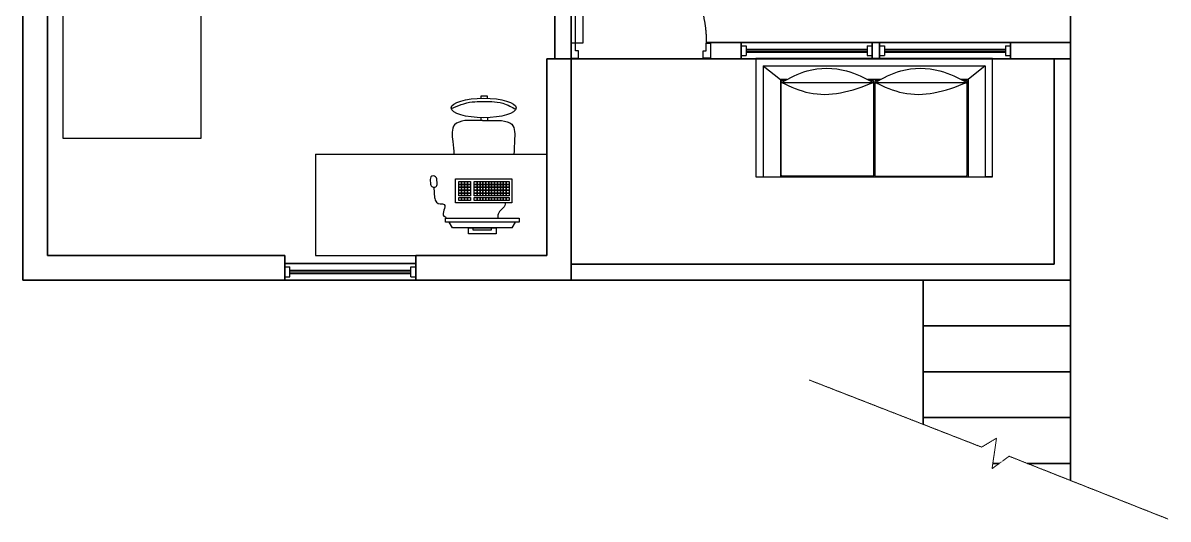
# Model space of a CAD drawing. Header units: metres. Extents: x -32982 to 1660, y -22516 to -303.
# Drawn here: x -13823 to 1660, y -16812 to -10109 of the extents above; entities that cross this region are included whole.
import ezdxf

# ---------------------------------------------------------------- set-up
doc = ezdxf.new("R2010")
doc.units = ezdxf.units.M
doc.header["$LTSCALE"] = 5
doc.header["$MEASUREMENT"] = 0
doc.linetypes.add('HIDDEN', pattern=[0.375, 0.25, -0.125])
doc.layers.get('0').update_dxf_attribs({"color": 30})
for name, color, linetype, lineweight in [('A-DOOR-FULL', 4, 'Continuous', 25), ('A-FLOR-LEVL', 7, 'Continuous', 35), ('A-FLOR-OVHD', 3, 'HIDDEN', 18), ('A-FURN', 8, 'Continuous', 18), ('A-GLAZ-FULL', 4, 'Continuous', 25), ('A-WALL-FULL-EXTR', 7, 'Continuous', 35), ('A-WALL-FULL-INTR', 7, 'Continuous', 35)]:
    doc.layers.add(name, color=color, linetype=linetype, lineweight=lineweight)
doc.layers.add('ARREDI', color=7, linetype='Continuous')
doc.layers.add('ARREDI_2piano', color=7, linetype='Continuous')

# ---------------------------------------------------------------- blocks, each defined once
blk = doc.blocks.new('DOOR-80')
for points in [[(-0.07, 0.89), (-0.07, 0.09), (-0.025, 0.09), (-0.025, 0.89), (-0.07, 0.89)], [(-0.825, 0.09), (-0.85, 0.09), (-0.85, 0), (-0.805, 0), (-0.805, 0.045), (-0.825, 0.045), (-0.825, 0.09)], [(-0.025, 0.09), (0, 0.09), (0, 0), (-0.045, 0), (-0.045, 0.045), (-0.025, 0.045), (-0.025, 0.09)]]:
    blk.add_lwpolyline(points)
at = {"linetype": 'HIDDEN'}
blk.add_arc((-0.0227, 0.0891), 0.8023, 93.38109, 179.93414, dxfattribs=at)

msp = doc.modelspace()

# ---------------------------------------------------------------- linework, layer by layer
at = {"layer": 'A-FLOR-LEVL'}
for p, q in [((-6630, -6168), (-6630, -10595)), ((-6409, -6168), (-6409, -10595)), ((-4583, -10373), (342, -10373)), ((-2341, -10373), (-4112, -10373)), ((-4112, -10373), (-4112, -10595)), ((-2341, -10373), (-2341, -10595)), ((-470, -10373), (-2241, -10373)), ((-2241, -10595), (-2241, -10373)), ((-470, -10595), (-470, -10373)), ((-6409, -10595), (342, -10595)), ((-2341, -10595), (-4112, -10595)), ((-2341, -10595), (-2241, -10595)), ((-8511, -13361), (-10282, -13361)), ((-8511, -13583), (-10282, -13583)), ((342, -13583), (-6409, -13583)), ((-1650, -15533), (-1650, -13583)), ((342, -13583), (342, -16291)), ((342, -14202), (-1650, -14202)), ((342, -14822), (-1650, -14822)), ((342, -15442), (-1650, -15442)), ((-625, -16062), (-710, -16062)), ((342, -16062), (-239, -16062))]:
    msp.add_line(p, q, dxfattribs=at)
at = {"layer": 'A-FLOR-LEVL', "color": 0}
for p, q in [((122, -13369), (122, -10592)), ((-6400, -13369), (122, -13369))]:
    msp.add_line(p, q, dxfattribs=at)
at = {"layer": 'A-FLOR-LEVL'}
msp.add_lwpolyline([(-6409, -10595), (-4527, -10595)], dxfattribs=at)
at = {"layer": 'A-FLOR-OVHD'}
for p, q in [((-3780, -10595), (-2673, -10595)), ((-3194, -14932), (-861, -15840)), ((-861, -15840), (-660, -15720)), ((-660, -15720), (-720, -16131)), ((-720, -16131), (-489, -15963)), ((-489, -15963), (1660, -16812))]:
    msp.add_line(p, q, dxfattribs=at)
at = {"layer": 'A-FURN', "linetype": 'HIDDEN'}
msp.add_line((-13491, -8769), (-13491, -12089), dxfattribs=at)
at = {"layer": 'A-GLAZ-FULL'}
for p, q in [((-4112, -10418), (-4045, -10418)), ((-4045, -10462), (-2407, -10462)), ((-4045, -10484), (-2407, -10484)), ((-4045, -10506), (-2407, -10506)), ((-2407, -10418), (-2341, -10418)), ((-2241, -10418), (-2175, -10418)), ((-2175, -10462), (-537, -10462)), ((-2175, -10484), (-537, -10484)), ((-2175, -10506), (-537, -10506)), ((-537, -10418), (-470, -10418)), ((-4112, -10550), (-4045, -10550)), ((-2407, -10550), (-2341, -10550)), ((-2241, -10550), (-2175, -10550)), ((-537, -10550), (-470, -10550)), ((-10282, -13406), (-10215, -13406)), ((-10215, -13450), (-8578, -13450)), ((-8578, -13406), (-8511, -13406)), ((-10282, -13538), (-10215, -13538)), ((-10215, -13472), (-8578, -13472)), ((-10215, -13494), (-8578, -13494)), ((-8578, -13538), (-8511, -13538))]:
    msp.add_line(p, q, dxfattribs=at)
at = {"layer": 'A-GLAZ-FULL', "ltscale": 0.001}
for p, q in [((-4045, -10418), (-4045, -10550)), ((-2407, -10418), (-2407, -10550)), ((-2175, -10418), (-2175, -10550)), ((-537, -10418), (-537, -10550)), ((-10215, -13538), (-10215, -13406)), ((-8578, -13538), (-8578, -13406))]:
    msp.add_line(p, q, dxfattribs=at)
at = {"layer": 'A-WALL-FULL-EXTR'}
for p, q in [((-13823, -13583), (-13823, -303)), ((342, -13583), (342, -303)), ((-13491, -13251), (-13491, -9652)), ((-6741, -13251), (-6741, -10595)), ((-6409, -13583), (-6409, -10595)), ((-10282, -13251), (-13491, -13251)), ((-10282, -13583), (-10282, -13251)), ((-8511, -13583), (-8511, -13251)), ((-8511, -13251), (-6741, -13251)), ((-13823, -13583), (-10282, -13583)), ((-8511, -13583), (-6741, -13583)), ((-6741, -13583), (-6409, -13583))]:
    msp.add_line(p, q, dxfattribs=at)
msp.add_lwpolyline([(-6741, -10595), (-6409, -10595)], dxfattribs=at)
at = {"layer": 'A-WALL-FULL-INTR'}
msp.add_line((-6630, -3291), (-6630, -10595), dxfattribs=at)
at = {"layer": 'ARREDI', "linetype": 'Continuous'}
for p, q in [((-8316, -12224), (-8312, -12288)), ((-8223, -12282), (-8227, -12217)), ((-7973, -12539), (-7973, -12215)), ((-7973, -12215), (-7211, -12215)), ((-7211, -12215), (-7211, -12539)), ((-8254, -12475), (-8264, -12330)), ((-7931, -12290), (-7931, -12251)), ((-7931, -12251), (-7891, -12251)), ((-7891, -12290), (-7931, -12290)), ((-7931, -12290), (-7891, -12290)), ((-7931, -12329), (-7931, -12290)), ((-7931, -12329), (-7891, -12329)), ((-7931, -12369), (-7931, -12329)), ((-7891, -12329), (-7931, -12329)), ((-7891, -12369), (-7931, -12369)), ((-7931, -12369), (-7891, -12369)), ((-7931, -12408), (-7931, -12369)), ((-7891, -12290), (-7891, -12251)), ((-7891, -12251), (-7852, -12251)), ((-7891, -12251), (-7891, -12290)), ((-7891, -12290), (-7891, -12329)), ((-7852, -12290), (-7891, -12290)), ((-7891, -12290), (-7852, -12290)), ((-7891, -12329), (-7891, -12290)), ((-7891, -12329), (-7891, -12369)), ((-7852, -12329), (-7891, -12329)), ((-7891, -12329), (-7852, -12329)), ((-7891, -12369), (-7891, -12329)), ((-7891, -12369), (-7891, -12408)), ((-7891, -12369), (-7852, -12369)), ((-7891, -12408), (-7891, -12369)), ((-7852, -12369), (-7891, -12369)), ((-7852, -12251), (-7852, -12290)), ((-7852, -12290), (-7852, -12251)), ((-7852, -12251), (-7813, -12251)), ((-7813, -12290), (-7852, -12290)), ((-7852, -12290), (-7813, -12290)), ((-7852, -12329), (-7852, -12290)), ((-7852, -12290), (-7852, -12329)), ((-7852, -12329), (-7813, -12329)), ((-7852, -12369), (-7852, -12329)), ((-7813, -12329), (-7852, -12329)), ((-7852, -12329), (-7852, -12369)), ((-7813, -12369), (-7852, -12369)), ((-7852, -12369), (-7813, -12369)), ((-7852, -12408), (-7852, -12369)), ((-7852, -12369), (-7852, -12408)), ((-7813, -12251), (-7813, -12290)), ((-7813, -12290), (-7813, -12251)), ((-7813, -12251), (-7773, -12251)), ((-7773, -12290), (-7813, -12290)), ((-7813, -12290), (-7773, -12290)), ((-7813, -12329), (-7813, -12290)), ((-7813, -12290), (-7813, -12329)), ((-7813, -12329), (-7773, -12329)), ((-7813, -12369), (-7813, -12329)), ((-7813, -12329), (-7813, -12369)), ((-7773, -12329), (-7813, -12329)), ((-7773, -12369), (-7813, -12369)), ((-7813, -12369), (-7773, -12369)), ((-7813, -12408), (-7813, -12369)), ((-7813, -12369), (-7813, -12408)), ((-7773, -12251), (-7773, -12290)), ((-7773, -12290), (-7773, -12329)), ((-7773, -12329), (-7773, -12369)), ((-7773, -12369), (-7773, -12408)), ((-7722, -12290), (-7722, -12251)), ((-7722, -12251), (-7683, -12251)), ((-7683, -12290), (-7722, -12290)), ((-7722, -12290), (-7683, -12290)), ((-7722, -12329), (-7722, -12290)), ((-7722, -12329), (-7683, -12329)), ((-7722, -12369), (-7722, -12329)), ((-7683, -12329), (-7722, -12329)), ((-7683, -12369), (-7722, -12369)), ((-7722, -12369), (-7683, -12369)), ((-7722, -12408), (-7722, -12369)), ((-7683, -12290), (-7683, -12251)), ((-7683, -12251), (-7643, -12251)), ((-7683, -12251), (-7683, -12290)), ((-7683, -12290), (-7683, -12329)), ((-7643, -12290), (-7683, -12290)), ((-7683, -12290), (-7643, -12290)), ((-7683, -12329), (-7683, -12290)), ((-7683, -12329), (-7683, -12369)), ((-7643, -12329), (-7683, -12329)), ((-7683, -12329), (-7643, -12329)), ((-7683, -12369), (-7683, -12329)), ((-7683, -12369), (-7683, -12408)), ((-7683, -12369), (-7643, -12369)), ((-7683, -12408), (-7683, -12369)), ((-7643, -12369), (-7683, -12369)), ((-7643, -12251), (-7643, -12290)), ((-7643, -12290), (-7643, -12251)), ((-7643, -12251), (-7604, -12251)), ((-7604, -12290), (-7643, -12290)), ((-7643, -12290), (-7604, -12290)), ((-7643, -12329), (-7643, -12290)), ((-7643, -12290), (-7643, -12329)), ((-7643, -12329), (-7604, -12329)), ((-7643, -12369), (-7643, -12329)), ((-7604, -12329), (-7643, -12329)), ((-7643, -12329), (-7643, -12369)), ((-7604, -12369), (-7643, -12369)), ((-7643, -12369), (-7604, -12369)), ((-7643, -12408), (-7643, -12369)), ((-7643, -12369), (-7643, -12408)), ((-7604, -12251), (-7604, -12290)), ((-7604, -12290), (-7604, -12251)), ((-7604, -12251), (-7565, -12251)), ((-7565, -12290), (-7604, -12290)), ((-7604, -12290), (-7565, -12290)), ((-7604, -12329), (-7604, -12290)), ((-7604, -12290), (-7604, -12329)), ((-7604, -12329), (-7565, -12329)), ((-7604, -12369), (-7604, -12329)), ((-7604, -12329), (-7604, -12369)), ((-7565, -12329), (-7604, -12329)), ((-7565, -12369), (-7604, -12369)), ((-7604, -12369), (-7565, -12369)), ((-7604, -12408), (-7604, -12369)), ((-7604, -12369), (-7604, -12408)), ((-7565, -12251), (-7565, -12290)), ((-7565, -12290), (-7565, -12251)), ((-7565, -12251), (-7525, -12251)), ((-7525, -12290), (-7565, -12290)), ((-7565, -12290), (-7525, -12290)), ((-7565, -12329), (-7565, -12290)), ((-7565, -12290), (-7565, -12329)), ((-7565, -12329), (-7525, -12329)), ((-7565, -12369), (-7565, -12329)), ((-7565, -12329), (-7565, -12369)), ((-7525, -12329), (-7565, -12329)), ((-7525, -12369), (-7565, -12369)), ((-7565, -12369), (-7525, -12369)), ((-7565, -12408), (-7565, -12369)), ((-7565, -12369), (-7565, -12408)), ((-7525, -12290), (-7525, -12251)), ((-7525, -12251), (-7486, -12251)), ((-7525, -12251), (-7525, -12290)), ((-7486, -12290), (-7525, -12290)), ((-7525, -12290), (-7525, -12329)), ((-7525, -12290), (-7486, -12290)), ((-7525, -12329), (-7525, -12290)), ((-7525, -12329), (-7525, -12369)), ((-7525, -12329), (-7486, -12329)), ((-7525, -12369), (-7525, -12329)), ((-7486, -12329), (-7525, -12329)), ((-7486, -12369), (-7525, -12369)), ((-7525, -12369), (-7525, -12408)), ((-7525, -12369), (-7486, -12369)), ((-7525, -12408), (-7525, -12369)), ((-7486, -12251), (-7486, -12290)), ((-7486, -12290), (-7486, -12251)), ((-7486, -12251), (-7447, -12251)), ((-7447, -12290), (-7486, -12290)), ((-7486, -12290), (-7447, -12290)), ((-7486, -12329), (-7486, -12290)), ((-7486, -12290), (-7486, -12329)), ((-7486, -12329), (-7447, -12329)), ((-7486, -12369), (-7486, -12329)), ((-7486, -12329), (-7486, -12369)), ((-7447, -12329), (-7486, -12329)), ((-7447, -12369), (-7486, -12369)), ((-7486, -12369), (-7447, -12369)), ((-7486, -12408), (-7486, -12369)), ((-7486, -12369), (-7486, -12408)), ((-7447, -12290), (-7447, -12251)), ((-7447, -12251), (-7407, -12251)), ((-7447, -12251), (-7447, -12290)), ((-7447, -12290), (-7447, -12329)), ((-7407, -12290), (-7447, -12290)), ((-7447, -12290), (-7407, -12290)), ((-7447, -12329), (-7447, -12290)), ((-7447, -12329), (-7447, -12369)), ((-7407, -12329), (-7447, -12329)), ((-7447, -12329), (-7407, -12329)), ((-7447, -12369), (-7447, -12329)), ((-7447, -12369), (-7447, -12408)), ((-7447, -12369), (-7407, -12369)), ((-7447, -12408), (-7447, -12369)), ((-7407, -12369), (-7447, -12369)), ((-7407, -12251), (-7407, -12290)), ((-7407, -12290), (-7407, -12251)), ((-7407, -12251), (-7368, -12251)), ((-7368, -12290), (-7407, -12290)), ((-7407, -12290), (-7368, -12290)), ((-7407, -12329), (-7407, -12290)), ((-7407, -12290), (-7407, -12329)), ((-7407, -12329), (-7368, -12329)), ((-7407, -12369), (-7407, -12329)), ((-7368, -12329), (-7407, -12329)), ((-7407, -12329), (-7407, -12369)), ((-7368, -12369), (-7407, -12369)), ((-7407, -12369), (-7368, -12369)), ((-7407, -12408), (-7407, -12369)), ((-7407, -12369), (-7407, -12408)), ((-7368, -12251), (-7368, -12290)), ((-7368, -12290), (-7368, -12251)), ((-7368, -12251), (-7329, -12251)), ((-7329, -12290), (-7368, -12290)), ((-7368, -12290), (-7329, -12290)), ((-7368, -12329), (-7368, -12290)), ((-7368, -12290), (-7368, -12329)), ((-7368, -12329), (-7329, -12329)), ((-7368, -12369), (-7368, -12329)), ((-7368, -12329), (-7368, -12369)), ((-7329, -12329), (-7368, -12329)), ((-7329, -12369), (-7368, -12369)), ((-7368, -12369), (-7329, -12369)), ((-7368, -12408), (-7368, -12369)), ((-7368, -12369), (-7368, -12408)), ((-7329, -12251), (-7329, -12290)), ((-7329, -12290), (-7329, -12251)), ((-7329, -12251), (-7289, -12251)), ((-7289, -12290), (-7329, -12290)), ((-7329, -12290), (-7289, -12290)), ((-7329, -12329), (-7329, -12290)), ((-7329, -12290), (-7329, -12329)), ((-7329, -12329), (-7289, -12329)), ((-7329, -12369), (-7329, -12329)), ((-7329, -12329), (-7329, -12369)), ((-7289, -12329), (-7329, -12329)), ((-7289, -12369), (-7329, -12369)), ((-7329, -12369), (-7289, -12369)), ((-7329, -12408), (-7329, -12369)), ((-7329, -12369), (-7329, -12408)), ((-7289, -12290), (-7289, -12251)), ((-7289, -12251), (-7250, -12251)), ((-7289, -12251), (-7289, -12290)), ((-7250, -12290), (-7289, -12290)), ((-7289, -12290), (-7289, -12329)), ((-7289, -12290), (-7250, -12290)), ((-7289, -12329), (-7289, -12290)), ((-7289, -12329), (-7289, -12369)), ((-7289, -12329), (-7250, -12329)), ((-7289, -12369), (-7289, -12329)), ((-7250, -12329), (-7289, -12329)), ((-7250, -12369), (-7289, -12369)), ((-7289, -12369), (-7289, -12408)), ((-7289, -12369), (-7250, -12369)), ((-7289, -12408), (-7289, -12369)), ((-7250, -12251), (-7250, -12290)), ((-7250, -12290), (-7250, -12329)), ((-7250, -12329), (-7250, -12369)), ((-7250, -12369), (-7250, -12408)), ((-7211, -12539), (-7973, -12539)), ((-7891, -12408), (-7931, -12408)), ((-7931, -12408), (-7891, -12408)), ((-7931, -12447), (-7931, -12408)), ((-7891, -12447), (-7931, -12447)), ((-7931, -12467), (-7891, -12467)), ((-7931, -12507), (-7931, -12467)), ((-7891, -12507), (-7931, -12507)), ((-7852, -12408), (-7891, -12408)), ((-7891, -12408), (-7852, -12408)), ((-7891, -12447), (-7891, -12408)), ((-7891, -12408), (-7891, -12447)), ((-7852, -12447), (-7891, -12447)), ((-7891, -12467), (-7891, -12507)), ((-7891, -12467), (-7852, -12467)), ((-7891, -12507), (-7891, -12467)), ((-7852, -12507), (-7891, -12507)), ((-7813, -12408), (-7852, -12408)), ((-7852, -12408), (-7813, -12408)), ((-7852, -12447), (-7852, -12408)), ((-7852, -12408), (-7852, -12447)), ((-7813, -12447), (-7852, -12447)), ((-7852, -12467), (-7813, -12467)), ((-7852, -12507), (-7852, -12467)), ((-7852, -12467), (-7852, -12507)), ((-7813, -12507), (-7852, -12507)), ((-7773, -12408), (-7813, -12408)), ((-7813, -12408), (-7773, -12408)), ((-7813, -12447), (-7813, -12408)), ((-7813, -12408), (-7813, -12447)), ((-7773, -12447), (-7813, -12447)), ((-7813, -12467), (-7773, -12467)), ((-7813, -12507), (-7813, -12467)), ((-7813, -12467), (-7813, -12507)), ((-7773, -12507), (-7813, -12507)), ((-7773, -12408), (-7773, -12447)), ((-7773, -12467), (-7773, -12507)), ((-7683, -12408), (-7722, -12408)), ((-7722, -12408), (-7683, -12408)), ((-7722, -12447), (-7722, -12408)), ((-7683, -12447), (-7722, -12447)), ((-7722, -12467), (-7683, -12467)), ((-7722, -12507), (-7722, -12467)), ((-7683, -12507), (-7722, -12507)), ((-7643, -12408), (-7683, -12408)), ((-7683, -12408), (-7643, -12408)), ((-7683, -12447), (-7683, -12408)), ((-7683, -12408), (-7683, -12447)), ((-7643, -12447), (-7683, -12447)), ((-7683, -12467), (-7683, -12507)), ((-7683, -12467), (-7643, -12467)), ((-7683, -12507), (-7683, -12467)), ((-7643, -12507), (-7683, -12507)), ((-7604, -12408), (-7643, -12408)), ((-7643, -12408), (-7604, -12408)), ((-7643, -12447), (-7643, -12408)), ((-7643, -12408), (-7643, -12447)), ((-7604, -12447), (-7643, -12447)), ((-7643, -12467), (-7604, -12467)), ((-7643, -12507), (-7643, -12467)), ((-7643, -12467), (-7643, -12507)), ((-7604, -12507), (-7643, -12507)), ((-7565, -12408), (-7604, -12408)), ((-7604, -12408), (-7565, -12408)), ((-7604, -12447), (-7604, -12408)), ((-7604, -12408), (-7604, -12447)), ((-7565, -12447), (-7604, -12447)), ((-7604, -12467), (-7565, -12467)), ((-7604, -12507), (-7604, -12467)), ((-7604, -12467), (-7604, -12507)), ((-7565, -12507), (-7604, -12507)), ((-7525, -12408), (-7565, -12408)), ((-7565, -12408), (-7525, -12408)), ((-7565, -12447), (-7565, -12408)), ((-7565, -12408), (-7565, -12447)), ((-7525, -12447), (-7565, -12447)), ((-7565, -12467), (-7525, -12467)), ((-7565, -12507), (-7565, -12467)), ((-7565, -12467), (-7565, -12507)), ((-7525, -12507), (-7565, -12507)), ((-7486, -12408), (-7525, -12408)), ((-7525, -12408), (-7486, -12408)), ((-7525, -12447), (-7525, -12408)), ((-7525, -12408), (-7525, -12447)), ((-7486, -12447), (-7525, -12447)), ((-7525, -12467), (-7525, -12507)), ((-7525, -12467), (-7486, -12467)), ((-7525, -12507), (-7525, -12467)), ((-7486, -12507), (-7525, -12507)), ((-7447, -12408), (-7486, -12408)), ((-7486, -12408), (-7447, -12408)), ((-7486, -12447), (-7486, -12408)), ((-7486, -12408), (-7486, -12447)), ((-7447, -12447), (-7486, -12447)), ((-7486, -12467), (-7447, -12467)), ((-7486, -12507), (-7486, -12467)), ((-7486, -12467), (-7486, -12507)), ((-7447, -12507), (-7486, -12507)), ((-7407, -12408), (-7447, -12408)), ((-7447, -12408), (-7407, -12408)), ((-7447, -12447), (-7447, -12408)), ((-7447, -12408), (-7447, -12447)), ((-7407, -12447), (-7447, -12447)), ((-7447, -12467), (-7447, -12507)), ((-7447, -12467), (-7407, -12467)), ((-7447, -12507), (-7447, -12467)), ((-7407, -12507), (-7447, -12507)), ((-7368, -12408), (-7407, -12408)), ((-7407, -12408), (-7368, -12408)), ((-7407, -12447), (-7407, -12408)), ((-7407, -12408), (-7407, -12447)), ((-7368, -12447), (-7407, -12447)), ((-7407, -12467), (-7368, -12467)), ((-7407, -12507), (-7407, -12467)), ((-7407, -12467), (-7407, -12507)), ((-7368, -12507), (-7407, -12507)), ((-7329, -12408), (-7368, -12408)), ((-7368, -12408), (-7329, -12408)), ((-7368, -12447), (-7368, -12408)), ((-7368, -12408), (-7368, -12447)), ((-7329, -12447), (-7368, -12447)), ((-7368, -12467), (-7329, -12467)), ((-7368, -12507), (-7368, -12467)), ((-7368, -12467), (-7368, -12507)), ((-7329, -12507), (-7368, -12507)), ((-7289, -12408), (-7329, -12408)), ((-7329, -12408), (-7289, -12408)), ((-7329, -12447), (-7329, -12408)), ((-7329, -12408), (-7329, -12447)), ((-7289, -12447), (-7329, -12447)), ((-7329, -12467), (-7289, -12467)), ((-7329, -12507), (-7329, -12467)), ((-7329, -12467), (-7329, -12507)), ((-7289, -12507), (-7329, -12507)), ((-7250, -12408), (-7289, -12408)), ((-7289, -12408), (-7250, -12408)), ((-7289, -12447), (-7289, -12408)), ((-7289, -12408), (-7289, -12447)), ((-7250, -12447), (-7289, -12447)), ((-7289, -12467), (-7289, -12507)), ((-7289, -12467), (-7250, -12467)), ((-7289, -12507), (-7289, -12467)), ((-7250, -12507), (-7289, -12507)), ((-7250, -12408), (-7250, -12447)), ((-7250, -12467), (-7250, -12507)), ((-8109, -12748), (-7115, -12748)), ((-8109, -12799), (-8109, -12748)), ((-7115, -12799), (-8109, -12799)), ((-8014, -12877), (-8062, -12799)), ((-7210, -12877), (-7163, -12799)), ((-7115, -12748), (-7115, -12799)), ((-7210, -12877), (-8014, -12877))]:
    msp.add_line(p, q, dxfattribs=at)
for points in [[(-7425, -12877), (-7425, -12960), (-7800, -12960), (-7800, -12877)], [(-7490, -12877), (-7490, -12907), (-7735, -12907), (-7735, -12877)]]:
    msp.add_lwpolyline(points, close=True, dxfattribs=at)
for centre, radius, start, end in [((-8272, -12220), 44.6, 3.9373, 183.9373), ((-8267, -12285), 44.6, 183.9373, 3.9373), ((-8177, -12477), 77, 178.3351, 268.3351)]:
    msp.add_arc(centre, radius, start, end, dxfattribs=at)
msp.add_spline([(-7302, -12539), (-7307, -12577), (-7368, -12644), (-7402, -12708), (-7402, -12748)], degree=3, dxfattribs=at)
msp.add_open_spline([(-8180, -12554), (-8158, -12554), (-8072, -12551), (-8181, -12709), (-8106, -12729), (-8097, -12743), (-8095, -12748)], degree=3, knots=[0, 0, 0, 0, 0.0282659, 0.1100913, 0.1263817, 0.1340295, 0.1340295, 0.1340295, 0.1340295], dxfattribs=at)
at = {"layer": 'ARREDI_2piano', "color": 0}
for p, q in [((-13283, -9687), (-13283, -11665)), ((-11413, -11665), (-11413, -9675)), ((-714, -10589), (-3914, -10589)), ((-3914, -10589), (-3914, -12189)), ((-714, -12189), (-714, -10589)), ((-3814, -10689), (-3814, -12189)), ((-3814, -10689), (-814, -10689)), ((-3814, -10689), (-3582, -10873)), ((-814, -10689), (-1045, -10873)), ((-814, -10689), (-814, -12189)), ((-3582, -10873), (-3582, -12189)), ((-3494, -10873), (-3582, -10873)), ((-3572, -12165), (-3572, -10896)), ((-3568, -10913), (-2322, -10913)), ((-3561, -10883), (-3513, -10883)), ((-2229, -10873), (-2401, -10873)), ((-2381, -10883), (-2336, -10883)), ((-2314, -10873), (-2324, -10873)), ((-2324, -10912), (-2324, -10895)), ((-2324, -10913), (-2324, -12174)), ((-2304, -10896), (-2304, -12176)), ((-2304, -10913), (-1058, -10913)), ((-2291, -10883), (-2248, -10883)), ((-1045, -10873), (-1136, -10873)), ((-1116, -10883), (-1069, -10883)), ((-1055, -12163), (-1055, -10896)), ((-1045, -10873), (-1045, -12189)), ((-7627, -11124), (-7627, -11096)), ((-7627, -11096), (-7544, -11096)), ((-7627, -11124), (-7627, -11126)), ((-7544, -11096), (-7544, -11126)), ((-7608, -11428), (-7849, -11428)), ((-7630, -11390), (-7630, -11429)), ((-7608, -11428), (-7354, -11428)), ((-7543, -11389), (-7543, -11429)), ((-13283, -11665), (-13213, -11665)), ((-13213, -11665), (-11413, -11665)), ((-3914, -12189), (-714, -12189)), ((-3582, -12189), (-2314, -12189)), ((-2328, -12179), (-3558, -12179)), ((-2328, -12179), (-3558, -12179)), ((-2314, -12189), (-2304, -12189)), ((-2301, -12179), (-1070, -12179)), ((-714, -12189), (-814, -12189))]:
    msp.add_line(p, q, dxfattribs=at)
at = {"layer": 'ARREDI_2piano', "color": 7}
for p, q in [((-9866, -11880), (-6741, -11880)), ((-9866, -11880), (-9866, -13251)), ((-7183, -11843), (-7184, -11880)), ((-9866, -13251), (-8511, -13251))]:
    msp.add_line(p, q, dxfattribs=at)
at = {"layer": 'ARREDI_2piano', "color": 0}
for centre, radius, start, end in [((-3560, -10895), 11.5, 89.4872, 185.4044), ((-2336, -10895), 12.1, 0, 93.5082), ((-2291, -10895), 12.2, 86.749, 180.6419), ((-1068, -10896), 12.9, 357.9398, 92.4649), ((-3558, -12165), 13.8, 177.7826, 270.8179), ((-2328, -12174), 4.83, 276.9008, 3.2113), ((-2301, -12176), 2.7, 176.5218, 266.4272), ((-1071, -12163), 15.7, 273.4586, 359.226)]:
    msp.add_arc(centre, radius, start, end, dxfattribs=at)
msp.add_ellipse((-7593, -11258), major_axis=(439, 0), ratio=0.301365, dxfattribs=at)
for points in [[(-3568, -10913), (-3219, -10757), (-2689, -10757), (-2322, -10913)], [(-2304, -10913), (-1954, -10757), (-1425, -10757), (-1058, -10913)], [(-3568, -10913), (-3188, -11054), (-2771, -11054), (-2322, -10913)], [(-2304, -10913), (-1923, -11054), (-1506, -11054), (-1058, -10913)], [(-8030, -11266), (-7896, -11212), (-7748, -11176), (-7613, -11172), (-7485, -11172), (-7336, -11195), (-7241, -11232), (-7162, -11274)]]:
    msp.add_spline(points, degree=3, dxfattribs=at)
for points, knots in [([(-7849, -11428), (-7903, -11441), (-8039, -11472), (-8012, -11699), (-8000, -11828), (-7995, -11881)], [0, 0, 0, 0, 148.71634, 375.973968, 545.954678, 545.954678, 545.954678, 545.954678]), ([(-7354, -11428), (-7300, -11438), (-7162, -11462), (-7176, -11677), (-7181, -11799), (-7183, -11843)], [0, 0, 0, 0, 148.71634, 375.973968, 515.135017, 515.135017, 515.135017, 515.135017])]:
    msp.add_open_spline(points, degree=3, knots=knots, dxfattribs=at)

# ---------------------------------------------------------------- block references
at = {"layer": 'A-DOOR-FULL', "xscale": -2213.294805385312, "yscale": 2213.294805385312, "zscale": 2213.294805385312}
msp.add_blockref('DOOR-80', (-6409, -10584), dxfattribs=at)

doc.saveas('drawing.dxf')
